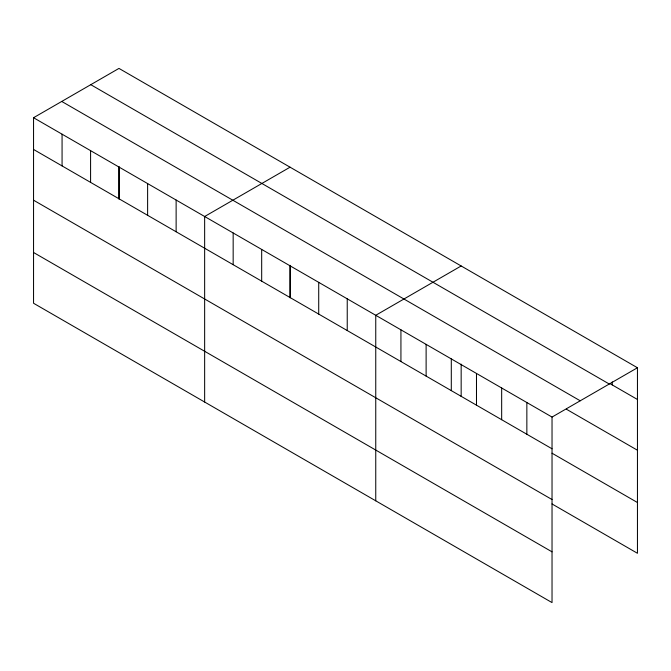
<?xml version="1.0" encoding="UTF-8"?>
<svg xmlns="http://www.w3.org/2000/svg" width="671" height="671" viewBox="0 0 671 671"><rect width="100%" height="100%" fill="white"/><g stroke="black" fill="none" stroke-linecap="round" stroke-linejoin="round"><path stroke-width="1.01" d="M33.55 117.719L552.032 417.068L552.032 602.592L33.55 303.25L33.55 117.719L118.968 68.408L637.45 367.75L637.45 553.281L552.007 503.946M290.065 167.188L204.647 216.507L204.647 402.03M461.162 265.976L375.752 315.286L375.752 500.818M552.032 417.068L637.45 367.75M609.57 383.376L637.45 399.48M90.778 84.68L609.26 384.022M61.74 101.447L580.222 400.788M566.399 409.209L637.45 450.233M33.55 149.448L552.032 448.79M552.007 453.193L637.45 502.52M33.55 200.201L552.032 499.543M33.55 252.497L552.032 551.839M612.262 381.866L612.262 384.936M526.852 402.525L526.852 434.254M501.665 387.989L501.665 419.71M476.485 373.445L476.485 405.175M461.162 364.143L461.162 396.561M451.298 358.91L451.298 390.631M426.119 344.366L426.119 376.095M400.931 329.83L400.931 361.552M347.234 298.821L347.234 330.551M318.717 282.357L318.717 314.087M290.199 265.892L290.199 297.622M290.065 265.355L290.065 297.781M261.682 249.436L261.682 281.157M233.164 232.971L233.164 264.693M176.129 200.042L176.129 231.763M147.62 183.577L147.62 215.299M119.103 167.113L119.103 198.842M118.968 166.576L118.968 198.993M90.585 150.648L90.585 182.378M62.068 134.183L62.068 165.913"/></g></svg>
